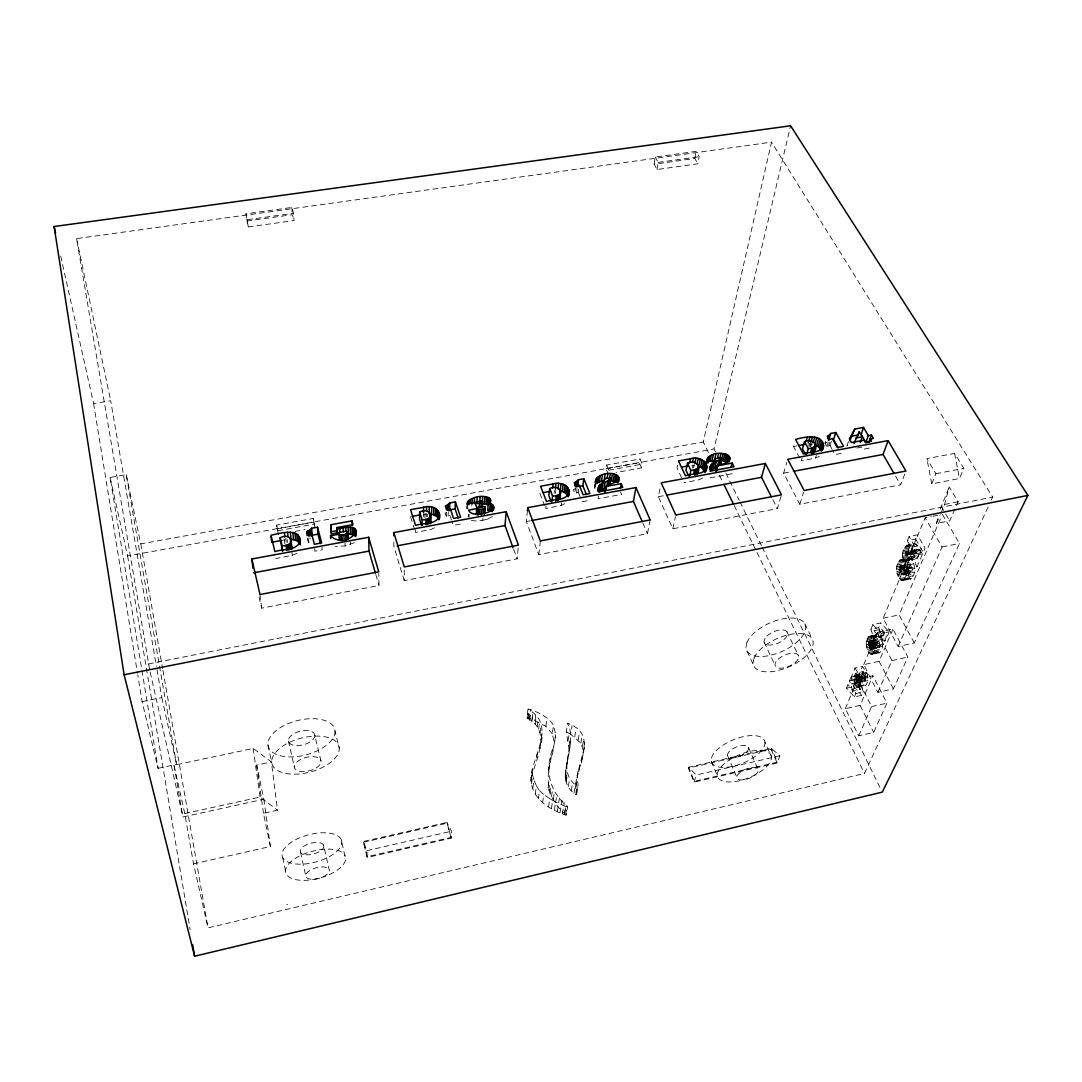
<?xml version="1.0" encoding="UTF-8"?>
<svg xmlns="http://www.w3.org/2000/svg" width="1082" height="1082" viewBox="0 0 1082 1082"><rect width="100%" height="100%" fill="white"/><g stroke="black" fill="none" stroke-linecap="round" stroke-linejoin="round"><path stroke-width="0.75" stroke-dasharray="5 3.75" d="M518.143 548.168L517.115 558.839L404.249 580.628L404.303 566.941M872.484 647.009C868.44 657.18 866.668 629.386 872.484 647.009L880.193 645.332L878.679 640.855L877.204 639.611L869.198 641.356M584.307 747.527L577.071 775.794L578.14 785.857L577.315 786.154C554.119 770.925 578.478 743.672 567.631 723.209C602.39 735.692 571.161 770.506 576.652 794.12L575.827 794.418C558.082 783.733 568.05 762.499 570.038 746.972M880.193 645.332C879.612 651.973 873.539 641.396 877.204 639.611M415.542 529.666L415.502 532.452L431.488 529.328L437.52 526.204M898.128 576.138L900.035 571.553C896.789 559.962 907.122 569.118 903.118 574.596L901.414 574.001L899.48 578.64L901.09 580.371L911.544 578.708L914.29 573.879L914.682 566.806L912.735 561.572L909.935 558.366L900.035 560.07C895.91 564.114 895.558 571.134 898.128 576.138L906.256 574.461L908.19 569.862C904.917 558.298 915.345 567.428 911.301 572.905L902.618 574.853M423.508 516.993L423.562 514.193M424.915 518.183L424.996 513.991M426.186 516.736L426.24 513.936M427.255 516.831L427.322 514.045M906.256 574.461C903.686 569.484 903.808 561.152 909.056 558.163M451.383 519.766L449.95 515.532L446.339 516.804L446.487 512.611M566.224 815.03C543.015 795.743 546.288 773.941 553.659 746.377C543.786 769.735 549.264 791.077 567.644 806.861L566.224 815.03C550.102 810.134 532.506 799.26 530.964 780.663C530.626 757.197 557.852 725.008 527.935 709.359L528.746 709.116C538.295 712.118 547.911 716.609 553.524 725.251L555.688 734.664L554.417 743.158L552.28 733.785L553.524 725.251M530.964 780.663L532.168 769.37M448.124 516.29L448.286 512.097M859.744 675.073L860.623 682.174L858.648 686.813L856.93 687.543C853.143 684.433 853.441 678.022 856.403 674.424L863.896 672.774L863.125 671.57L855.632 673.22L852.859 679.929L865.762 676.967L867.264 673.41L859.744 675.073L858.256 678.63C857.864 687.259 854.469 676.953 858.932 674.221L866.452 672.558L862.516 666.417L855.023 668.054L851.372 676.967L852.859 679.929M867.264 673.41L868.156 680.51L866.141 685.149L864.396 685.88C860.582 682.796 860.907 676.345 863.896 672.774M451.18 838.158L446.907 822.415L363.336 841.485L367.177 857.526L451.18 838.158L451.559 831.206L446.907 822.415L451.235 837.346L367.15 856.728L363.336 841.485L366.933 850.641L367.177 857.526M466.869 508.472L467.018 505.673M467.194 505.389L467.059 508.851L471.874 505.673M468.249 517.101L468.398 514.315M469.047 517.007L469.196 514.221M471.265 520.226L474.755 520.997L482.748 520.293L482.924 517.507M582.792 755.953L584.699 741.779M482.748 520.293L487.982 518.981L488.185 516.195M595.695 483.708L594.857 489.294L595.059 483.83M866.168 643.1L868.251 636.825L877.38 634.661C882.763 638.177 884.697 648.091 879.693 652.703L871.267 654.421L868.941 652.378L866.844 647.834L866.168 643.1L876.244 640.869M876.636 634.728C871.686 639.354 873.647 649.186 878.963 652.744L879.693 652.703M902.564 554.917C902.402 547.722 907.839 542.352 915.602 543.854L917.793 545.95L915.859 550.427L905.661 552.632C903.105 560.841 919.159 542.163 922.648 553.795L917.063 566.819L908.826 568.523L906.973 565.21C916.427 543.272 903.186 573.271 902.564 554.917L910.774 553.24L912.856 545.964L915.602 543.854M650.187 519.942L647.442 533.683L538.768 554.66L526.325 521.538L527.421 510.758M538.768 554.66L540.324 540.946M568.645 755.398L570.633 741.725M900.035 560.07L900.873 559.84C907.757 563.452 908.934 575.976 902.631 580.736M546.072 505.74L545.747 508.54L561.152 505.524L566.833 502.508M531.073 777.715C536.807 758.144 551.725 730.593 526.907 717.961L527.935 709.359M554.146 493.311L554.484 490.525M526.907 717.961L527.705 717.718L528.746 709.116M527.894 718.935L528.936 710.333M555.364 493.27L555.702 490.471M552.28 733.785L545.869 726.293L529.585 718.313L530.64 709.711M529.585 720.355L530.64 711.753M532.114 719.219L533.196 710.617M531.817 722.059L532.899 713.471M561.152 505.524L561.504 502.738M535.035 720.355L536.145 711.753M535.225 724.629L536.334 716.054M537.267 726.698L538.39 718.137M531.519 783.828L532.628 775.496L532.06 772.318M538.633 729.16L539.769 720.612M540.013 732.933L541.162 724.399M536.713 758.022L537.849 749.583M532.831 788.142L533.953 779.838L532.628 775.496M539.972 748.73L541.135 740.264M541.379 737.978L542.542 729.457M578.64 489.375L578.261 492.161L574.812 493.392L575.57 487.793M541.446 742.658L542.609 734.151M576.517 492.892L577.098 488.699M535.252 794.12L536.402 785.843L533.953 779.838M545.869 726.293L547.059 717.731M538.322 798.827L539.485 790.563L536.402 785.843M871.997 654.38C876.947 649.741 875.013 639.868 869.671 636.311L868.941 636.378M542.569 802.858L543.786 794.621L539.485 790.563M548.763 770.438L550.008 762.066M550.319 762.58L551.563 754.168M548.047 787.723L549.304 779.419M548.655 790.577L549.913 782.3M594.532 487.901L595.168 483.708M549.737 793.336L551.009 785.059M548.56 806.874L549.818 798.665L543.786 794.621M551.482 796.69L552.767 788.426M598.495 495.975L598.062 498.775L621.568 494.379L620.5 491.877M551.401 808.524L552.686 800.315L549.818 798.665M553.267 799.49L554.566 791.24M606.61 465.057L608.828 470.237L608.233 473.97L606.015 468.79L606.61 465.057L639.962 458.984L642.262 464.124L641.572 467.857L616.172 472.523M654.123 164.166L655.246 157.052L696.091 151.385L699.134 156.701L697.822 163.801L657.017 169.536L654.123 164.166L694.806 158.486L697.822 163.801M569.24 750.191L566.278 731.757L567.631 723.209M554.336 810.12L555.648 801.924L552.686 800.315M555.607 802.655L556.919 794.418M657.017 169.536L658.154 162.422L655.246 157.052M918.604 550.251C913.803 557.162 910.922 551.09 915.859 550.427M568.05 740.602L569.43 732.108M857.35 682.62L864.843 680.957L865.762 676.967M557.244 811.608L559.529 797.596M583.184 750.232L580.831 743.104L570.701 734.313L572.094 725.792M569.024 745.823L570.417 737.342M565.372 773.251L567.752 758.874M565.169 775.429L566.549 767.084M567.171 763.175L568.55 754.776M565.156 777.241L566.535 768.896M565.318 778.824L566.711 770.479M559.962 812.907L562.072 800.382M565.656 780.325L567.036 771.993M566.143 781.867L567.536 773.549M574.718 736.991L576.151 728.484M562.356 813.975L564.317 802.682M568.348 786.479L569.768 778.188M564.29 814.719L565.697 806.55L555.648 801.924M552.402 754.83L555.688 734.664M564.709 812.866L566.102 804.683M578.167 740.007L579.627 731.5M565.629 815.098L567.279 806.144M571.228 790.509L572.676 782.218M580.831 743.104L582.319 734.624M573.987 793.201L575.448 784.923M575.583 784.112L578.194 770.316M582.495 746.066L583.996 737.599M575.475 788.467L576.963 780.176M578.87 771.52L580.358 763.162M581.359 763.094L582.873 754.695M575.827 794.418L577.315 786.154M576.341 792.294L577.815 784.031M576.652 794.12L578.14 785.857M641.572 467.857L639.273 462.717L639.962 458.984M694.806 158.486L696.091 151.385M781.042 496.368L777.39 508.594L672.801 528.787L658.397 496.706L660.263 487.468M677.602 465.152L677.007 467.951L682.512 479.786M672.801 528.787L675.479 516.574M692.412 467.951L693.035 465.152M693.44 468.046L694.076 465.246M708.412 452.56L703.259 441.97L771.52 142.148L76.592 238.622L149.803 670.556M715.5 451.951L714.012 448.935L790.59 125.782M940.84 513.233L944.6 504.455L949.198 486.968L958.138 501.778L955.568 507.647M954.919 509.108L949.78 520.821L936.444 523.499L938.527 515.587M940.204 509.257L949.198 486.968M688.341 768.085L688.585 767.246L771.344 748.352L779.892 755.804L777.214 762.972L694.076 782.151L688.341 768.085L771.047 749.204L771.344 748.352L777.539 762.134L694.319 781.312L688.585 767.246L696.186 775.023L779.892 755.804M904.768 474.105L900.616 484.804L799.814 504.266L783.625 473.159L786.803 462.393M694.076 782.151L696.186 775.023M799.666 457.97L793.525 446.474L794.77 442.281M802.046 458.065L801.194 460.851L815.49 458.051L819.29 456.333M808.809 446.447L809.661 443.647M809.823 446.541L810.688 443.742M810.702 446.771L811.568 443.972M799.814 504.266L803.656 492.04M815.49 458.051L816.369 455.265M831.395 441.348L830.043 445.541L826.905 446.677L824.998 443.201L826.323 439.008M826.905 446.677L828.257 442.497M828.474 446.217L829.826 442.038M866.452 672.558L863.882 677.968L864.843 680.957M848.383 441.727L846.976 445.919L849.302 441.672M852.968 691.1L849.478 680.848L851.02 677.102L858.459 675.466L863.247 691.871L861.786 695.307L854.361 696.957L846.449 688.206L847.963 684.554L855.348 682.918L860.393 689.45L852.968 691.1L847.963 684.554M870.969 629.251L872.876 624.625L880.64 622.975L889.242 631.82L887.565 635.729L879.761 637.42L878.949 636.473L876.163 645.94L870.969 629.251L878.706 627.601L880.64 622.975M907.379 540.716L909.11 536.496L917.428 534.819L925.056 548.155L923.257 552.361L914.926 554.065L907.379 540.716L915.67 539.052L917.428 534.819M931.778 483.857L935.944 473.727L926.882 458.646L954.581 453.385L963.832 468.371L959.463 478.501L931.778 483.857L926.882 458.646M846.449 688.206L853.82 686.583L855.348 682.918M860.393 689.45L856.89 679.212L858.459 675.466M863.125 671.57L860.312 678.292L858.81 675.317L862.516 666.417M845.353 708.696L857.728 679.09L872.904 675.75L886.956 703.138L873.661 732.392L858.702 735.814L845.353 708.696L860.149 705.369L872.904 675.75M863.747 664.659L877.177 632.537L892.948 629.142L907.879 657.085L893.434 688.869L877.894 692.331L863.747 664.659L879.111 661.305L892.948 629.142M942.341 514.396L959.518 543.435L914.29 642.965L898.155 646.481L883.128 618.282L925.11 517.818L931.372 516.574M875.92 636.446L876.893 634.12L884.684 632.443L881.776 629.102L874.013 630.765L875.92 636.446L883.696 634.782L884.684 632.443M854.361 696.957L855.808 693.535L851.02 677.102M879.761 637.42L881.411 633.497L889.242 631.82M908.826 568.523L914.317 555.499L922.648 553.795M914.926 554.065L916.697 549.845L909.11 536.496M910.787 573.162L909.57 572.324L907.609 576.949L910.787 579.046M917.793 545.95L909.489 547.641L907.595 552.104L906.608 551.32L905.661 552.632M917.063 566.819L915.21 563.519L918.821 555.039L910.151 556.811M869.576 647.523L883.913 644.263L886.753 634.796L887.565 635.729M936.444 523.499L940.204 514.707M914.29 642.965L899.088 614.887L941.678 515.938M858.702 735.814L871.605 706.587L857.728 679.09M877.894 692.331L891.92 660.575L877.177 632.537M898.155 646.481L942.084 546.992L925.11 517.818M594.64 486.616L596.087 484.425M193.529 863.869L270.405 846.489L263.481 813.299L277.519 810.202L271.406 761.944L253.147 748.433L173.999 765.217L184.792 813.556L193.529 863.869L208.015 927.869L864.464 773.481L988.434 506.254M991.261 500.155L992.681 497.098L771.52 142.148M910.774 553.24C910.124 560.408 916.062 561.112 918.821 555.039M492.472 516.385L487.982 518.981M827.392 441.983L824.998 443.201M354.301 542.718L345.144 545.977L335.19 546.437M576.003 488.388L573.311 489.686L574.812 493.392M702.705 478.082L698.688 479.853L683.892 482.748M296.995 553.335L292.248 555.309L275.626 558.555M446.65 512.368L445.054 512.99L446.339 516.804M307.383 538.403L308.411 542.339L310.277 541.812L309.979 537.632M286.757 904.511L287.623 904.309M363.363 842.296L446.866 823.24M366.933 850.641L451.559 831.206M871.605 706.587L886.956 703.138M856.646 682.012L865.573 679.996M856.998 682.512L865.208 680.673M854.428 683.418L868.156 680.51M854.753 684.487L862.219 682.837M855.213 685.542L862.679 683.878M855.781 686.515L863.247 684.852M859.203 685.961L866.709 684.297M856.349 687.178L863.815 685.528M858.648 686.813L866.141 685.149M856.93 687.543L865.559 685.704M855.808 693.535L863.247 691.871M855.713 675.249L863.206 673.599M851.372 676.967L858.81 675.317M855.078 676.534L862.557 674.884M860.244 676.264L867.778 674.613M854.658 677.697L862.124 676.047M857.539 677.548L865.045 675.898M857.079 677.995L864.572 676.345M854.361 678.86L868.143 675.79M856.687 678.712L864.18 677.062M849.478 680.848L856.89 679.212M854.185 680.023L868.359 676.953M858.459 679.293L865.965 677.643M856.295 680.47L865.992 678.36M854.144 681.173L861.597 679.523M860.907 679.767L868.44 678.103M856.376 681.268L865.871 679.144M854.225 682.309L861.678 680.659M860.839 680.943L868.373 679.28M184.792 813.556L260.086 797.069L277.519 810.202M891.92 660.575L907.879 657.085M150.182 672.206L182.926 816.978L263.832 799.233L256.65 765.109L271.406 761.944M868.535 644.48L876.217 642.83M871.727 643.993L879.45 642.329M868.684 645.237L876.366 643.574M872.024 644.764L879.747 643.1M866.452 646.252L874.107 644.588M874.54 644.493L882.276 642.83M868.914 645.981L876.596 644.331M872.254 645.521L879.977 643.858M869.211 646.752L876.893 645.088M872.403 646.279L880.126 644.615M866.844 647.834L874.499 646.17M874.77 646.103L882.506 644.426M869.969 648.226L880.193 645.981M872.39 648.253L882.56 646.008M867.399 649.403L878.043 647.104M870.739 649.173L879.937 647.104M871.997 649.186L879.707 647.509M871.091 649.416L879.45 647.753M868.129 650.985L875.798 649.322M874.391 650.647L882.128 648.957M868.941 652.378L876.609 650.715M873.918 652.013L881.641 650.336M869.725 653.42L877.407 651.756M873.323 653.176L881.032 651.499M870.51 654.096L878.192 652.432M871.267 654.421L878.963 652.744M869.671 636.311L877.38 634.661M868.251 636.825L875.947 635.161M870.428 636.622L878.151 634.958M867.629 637.623L875.311 635.973M871.213 637.284L878.936 635.621M867.047 638.786L874.729 637.136M878.949 636.473L886.753 634.796M872.011 638.312L879.734 636.649M866.574 640.165L874.256 638.515M872.822 639.705L880.559 638.042M866.29 641.612L873.945 639.962M868.941 641.599L877.543 639.692M870.198 641.585L877.908 639.922M868.711 642.005L876.406 640.355M870.577 641.978L885.049 638.772M868.467 643.127L878.679 640.855M868.467 643.776L876.149 642.113M871.362 643.222L879.071 641.558M866.222 644.669L873.877 643.006M874.134 642.897L885.59 640.355M883.128 618.282L899.088 614.887M158.107 768.342L176.582 764.433L126.229 474.673L110.094 477.446L158.107 768.342L142.094 701.623L137.766 674.979M904.782 578.694L912.978 576.99M900.292 579.682L908.434 577.991M904.092 579.722L912.275 578.018M901.09 580.371L909.232 578.694M901.874 580.736L911.544 578.708M902.699 567.644L910.882 565.967M899.291 568.997L907.433 567.32M903.132 568.496L911.314 566.819M896.491 569.916L904.62 568.239M899.372 569.619L907.528 567.942M906.459 568.51L914.682 566.806M899.534 570.255L911.666 567.658M896.64 571.526L904.755 569.862M903.727 570.173L911.91 568.483M900.035 571.553L908.19 569.862M903.876 570.985L914.912 568.577M896.964 573.108L912.126 570.079M903.903 572.513L912.099 570.823M906.702 572.053L914.912 570.363M897.451 574.65L911.964 571.526M901.414 574.001L909.57 572.324M903.551 573.893L911.734 572.202M902.05 574.664L910.205 572.973M903.118 574.596L914.709 572.121M906.08 575.57L914.29 573.879M899.48 578.64L913.654 575.624M905.512 555.445L914.831 553.578M902.604 556.216L921.742 552.442M902.807 557.446L911.017 555.769M903.159 558.61L917.955 555.472M901.739 560.03L916.697 556.987M899.223 560.747L911.883 558.014M902.645 560.665L912.342 558.718M898.452 561.842L906.621 560.178M907.352 560.165L915.602 558.474M904.566 560.922L912.775 559.245M904.998 561.274L913.222 559.583M903.565 561.747L914.574 559.475M897.722 563.37L905.864 561.707M904.525 563.262L912.735 561.572M897.14 565.007L905.282 563.343M900.197 565.832L909.11 564.006M896.748 566.63L904.877 564.966M905.377 564.993L913.6 563.303M899.886 566.197L909.516 564.209M899.588 566.752L915.21 563.519M902.226 566.873L910.408 565.183M896.532 568.266L904.66 566.603M899.304 567.82L907.46 566.143M906.026 566.738L914.249 565.047M905.945 545.883L914.209 544.205M906.635 545.531L916.319 544.192M905.269 546.586L913.533 544.909M142.094 701.623L161.84 697.633L156.701 667.783M908.028 545.869L908.758 546.572L917.049 544.895M904.606 547.641L912.856 545.964M903.957 549.034L912.194 547.37M903.375 550.616L911.599 548.939M902.943 552.118L914.872 549.642M906.134 551.712L915.358 549.778M916.697 549.845L925.056 548.155M902.672 553.551L919.335 550.319M908.772 552.686L917.063 550.995M905.377 553.457L913.627 551.779M910.3 551.928L920.092 550.711M907.987 553.497L916.251 551.82M905.255 554.214L913.506 552.537M942.084 546.992L959.518 543.435M911.788 552.402L912.586 553.118L920.904 551.414M905.309 554.877L913.546 553.2M907.122 554.62L915.372 552.929M932.941 516.263L937.634 515.33M944.6 504.455L958.138 501.778M148.315 663.969L992.681 497.098M935.944 473.727L963.832 468.371M259.044 596.926L261.628 608.165L378.998 585.511L378.781 573.338M460.256 524.094L453.277 525.406L451.857 521.172M582.157 501.737L588.892 500.479M732.203 473.727L709.44 477.974L708.872 476.31M841.269 453.372L835.02 454.535L832.883 450.68M526.325 521.538L529.625 520.915M658.397 496.706L663.307 495.786M783.625 473.159L791.902 471.603M856.89 448.029L861.637 447.15L862.881 449.341L869.049 448.178L867.805 446M295.007 531.411L304.975 529.585M282.145 540.337L285.148 539.783M793.525 446.474L796.839 445.865M276.627 525.122L278.372 534.467L276.627 525.122L313.212 518.454L314.957 527.759L313.212 518.454M110.094 477.446L127.608 555.972L714.012 448.935M276.992 528.855L313.469 522.2M606.015 468.79L639.273 462.717M278.006 530.735L314.7 524.026M608.828 470.237L642.262 464.124M126.229 474.673L140.782 543.908L703.259 441.97M60.687 256.028L93.593 403.518L110.689 400.773L156.417 666.12M248.305 226.963L294.074 220.539L293.587 213.276L291.815 207.446L245.979 213.803L248.305 226.963L245.979 213.803M247.602 219.687L293.587 213.276M658.154 162.422L699.134 156.701M246.696 221.08L292.316 214.696L294.074 220.539M423.468 514.288L426.457 513.869M567.644 806.861L565.697 806.55M691.804 465.355L694.36 465.26M807.835 443.958L812.609 444.08M527.705 717.718L529.585 718.313M566.278 731.757L570.701 734.313M528.516 713.795L530.221 715.202M872.876 624.625L881.411 633.497M853.82 686.583L861.786 695.307M874.013 630.765L876.893 634.12M912.586 553.118L914.317 555.499M908.758 546.572L909.489 547.641M855.023 668.054L858.932 674.221M855.632 673.22L856.403 674.424M941.042 506.092L945.019 512.787M945.803 514.126L949.78 520.821M895.598 476.134L900.616 484.804M915.67 539.052L923.257 552.361M830.043 445.541L832.166 449.395M879.111 661.305L893.434 688.869M772.859 499.654L777.39 508.594M860.149 705.369L873.661 732.392M804.792 623.8L812.366 639.178M725.873 473.118L739.222 500.33M739.953 501.845L761.457 545.693M762.188 547.208L881.519 790.617M719.449 475.268L723.128 482.843M734.178 505.551L756.25 550.954M756.994 552.469L864.464 773.481M786.844 631.59L798.719 656.206M764.135 642.018L775.05 665.281M747.067 651.148L754.168 666.634M771.047 749.204L777.214 762.972M764.906 742.063A28.619 12.605 -22.3 0 1 726.144 767.327A28.619 12.605 -22.3 0 1 723.128 745.119A28.619 12.605 -22.3 0 1 764.906 742.063L771.425 756.629A28.808 12.457 -22.2 0 1 732.311 781.88A28.808 12.457 -22.2 0 1 729.444 759.902A28.808 12.457 -22.2 0 1 771.425 756.629M748.663 747.892A11.266 4.964 -22.3 0 1 733.474 757.887A11.266 4.964 -22.3 0 1 732.122 749.204A11.266 4.964 -22.3 0 1 748.663 747.892L758.306 769.897A11.388 4.869 -22.2 0 1 742.928 779.879A11.388 4.869 -22.2 0 1 741.657 771.317A11.388 4.869 -22.2 0 1 758.306 769.897M642.762 522.917L647.442 533.683M727.523 755.479L736.964 777.552M711.266 761.322L717.434 776.024M578.261 492.161L581.048 499.005M539.81 493.243L544.557 505.47M513.652 549.331L517.115 558.839M881.776 629.102L883.696 634.782M410.511 516.682L414.501 529.301M878.706 627.601L883.913 644.263M404.249 580.628L393.875 546.437L393.848 540.283M375.819 574.556L378.998 585.511M334.96 730.999A34.326 17.691 -14.4 0 1 285.648 756.683A34.326 17.691 -14.4 0 1 283.727 725.711A34.326 17.691 -14.4 0 1 334.96 730.999L339.261 748.189A34.597 17.515 -14.5 0 1 289.503 773.955A34.597 17.515 -14.5 0 1 287.704 743.239A34.597 17.515 -14.5 0 1 339.261 748.189M341.357 839.808L341.75 843.487A30.715 14.093 -14.8 0 1 312.306 862.868A30.715 14.093 -14.8 0 1 282.186 856.105A30.715 14.093 -14.8 0 1 306.125 835.48L314.037 833.613A30.715 14.093 -14.8 0 1 341.357 839.808L345.631 859.608A30.932 13.931 -14.9 0 1 315.944 878.976A30.932 13.931 -14.9 0 1 285.675 872.471A30.932 13.931 -14.9 0 1 309.831 851.899L317.797 850.006A30.932 13.931 -14.9 0 1 345.253 855.97M314.794 735.287A13.525 6.965 -14.4 0 1 295.494 745.484A13.525 6.965 -14.4 0 1 294.507 733.326A13.525 6.965 -14.4 0 1 314.794 735.287L321.043 761.295A13.687 6.857 -14.6 0 1 301.486 771.534A13.687 6.857 -14.6 0 1 300.553 759.537A13.687 6.857 -14.6 0 1 321.043 761.295M323.653 845.218L323.802 846.679A12.091 5.545 -14.8 0 1 312.157 854.32A12.091 5.545 -14.8 0 1 300.336 851.602A12.091 5.545 -14.8 0 1 309.871 843.487L312.969 842.77A12.091 5.545 -14.8 0 1 323.653 845.218L329.469 871.064A12.227 5.451 -15 0 1 317.675 878.706A12.227 5.451 -15 0 1 305.773 876.136A12.227 5.451 -15 0 1 315.444 868.048L318.568 867.318A12.227 5.451 -15 0 1 329.32 869.644M288.407 740.872L294.358 767.043M300.498 852.116L305.935 876.636M161.84 697.633L176.582 764.433M267.984 745.214L271.771 762.675M282.7 857.553L286.189 873.904M76.592 238.622L110.689 400.773M954.581 453.385L959.463 478.501M140.782 543.908L162.611 668.568M162.909 670.231L208.015 927.869M173.999 765.217L182.926 816.978M127.608 555.972L190.148 929.641M93.593 403.518L137.495 673.315M256.65 765.109L263.481 813.299M253.147 748.433L260.086 797.069M263.832 799.233L270.405 846.489M260.005 594.518L261.628 608.165M284.471 539.823L284.864 544.016M287.23 539.566L287.487 542.352M285.824 538.214L286.203 542.407M292.005 552.523L292.248 555.309M308.1 538.16L308.411 542.339M291.815 207.446L292.316 214.696M314.7 548.439L314.889 551.225L322.138 549.872L321.963 547.086M345.023 543.191L345.144 545.977M350.473 541.784L350.595 544.571M746.851 642.627L745.944 647.239A31.973 15.5 -24.1 0 0 768.166 655.787L775.767 653.853A31.973 15.5 -24.1 0 0 805.563 628.926A31.973 15.5 -24.1 0 0 780.731 619.283A31.973 15.5 -24.1 0 0 746.851 642.627M754.005 658.181L753.058 662.752A32.217 15.337 -24 0 0 775.334 671.111L782.989 669.149A32.217 15.337 -24 0 0 813.109 644.25A32.217 15.337 -24 0 0 788.223 634.836A32.217 15.337 -24 0 0 754.005 658.181M765.055 638.366L764.203 640.287A12.592 6.1 -24.1 0 0 771.074 645.007L773.995 644.534A12.592 6.1 -24.1 0 0 787.25 635.323A12.592 6.1 -24.1 0 0 779.622 630.049A12.592 6.1 -24.1 0 0 765.055 638.366M776.01 661.67L775.131 663.577A12.741 6.005 -23.9 0 0 781.988 668.189L784.95 667.689A12.741 6.005 -23.9 0 0 798.394 658.478A12.741 6.005 -23.9 0 0 790.78 653.339A12.741 6.005 -23.9 0 0 776.01 661.67"/><path stroke-width="1.5" d="M488.266 503.198L490.782 500.655C487.292 493.081 468.979 496.313 467.275 503.996L481.355 500.844L482.572 501.548L482.166 502.44L475.458 503.901L476.716 507.472L482.815 506.43L485.182 507.296L484.587 508.499L481.693 509.379L476.702 508.635L468.628 510.122C472.023 520.172 506.552 509.324 488.266 503.198L487.779 510.177L491.201 510.812L491.701 503.82M422.075 525.379L422.169 519.806C436.141 520.821 430.46 506.241 419.694 512.124L419.586 519.117L421.561 525.243M423.495 512.895L423.589 507.296C431.353 504.523 442.24 509.527 439.306 519.09M425.983 524.648L426.105 519.076M426.511 511.069L426.606 506.876M427.39 524.337L427.512 518.751M428.54 523.945L428.675 518.359M429.148 513.774L429.311 506.782M429.432 523.472L429.568 517.899M430.081 522.944L430.19 513.247M430.46 523.702L430.582 514.166M430.812 515.127L430.65 522.971L430.014 520.226M431.732 506.998L431.556 513.991L436.939 516.52L438.873 519.752M433.666 514.532L433.855 507.539M435.464 515.37L435.667 508.378M436.939 516.52L437.142 509.541M438.075 517.98L438.291 511.002M438.913 518.359L439.089 512.773M446.758 509.568L446.907 505.375L449.787 502.927L455.387 501.899L460.594 517.128L453.574 518.427L450.234 508.554L446.596 509.811L445.311 505.997L446.907 505.375M447.962 510.244L448.178 504.658M448.868 510.839L449.138 503.847M449.571 508.526L449.787 502.927M458.186 518.021L455.076 508.905L455.387 501.899M467.275 504.658L467.424 501.859M467.83 505.132L468.06 500.939M468.831 504.307L469.061 500.114M439.481 514.613C438.237 525.216 422.453 522.647 415.596 525.487L410.565 509.69L423.589 507.296M470.224 503.563L470.454 499.357M471.955 504.28L472.279 498.68M474.187 503.657L474.511 498.058M476.837 503.103L477.176 497.504M476.364 514.221L476.702 508.635M477.108 514.829L477.46 509.243M813.177 453.507C819.98 445.446 812.893 437.75 804.562 441.727L802.452 448.719L805.454 454.305M347.849 538.714L347.66 532.317L346.159 531.154L331.051 534.008L330.673 524.77L351.975 520.861L353.043 524.608L336.894 527.57L337.178 533.575M478.163 515.154L478.515 509.568M479.164 507.363L479.434 503.171M479.826 501.223L480.097 497.03M813.448 452.925L815.666 445.284M479.651 513.801L479.908 509.608M480.908 506.985L481.179 502.792M481.328 514.964L481.693 509.379M481.896 506.633L482.166 502.44M482.626 496.76L482.18 503.766L488.712 504.739M482.207 507.133L482.572 501.548M483.167 513.152L483.438 508.973M484.33 503.698L484.804 496.706M484.209 514.072L484.763 506.728M484.777 513.517L485.182 507.296M486.116 503.833L486.589 496.841M487.563 504.185L488.05 497.193M488.807 503.346L489.199 497.747M489.754 502.711L490.051 498.518M489.686 510.298L490.187 503.319M490.389 502.291L490.592 499.505M720.477 464.232L721.437 457.727L715.445 458.633L714.35 462.163M492.31 511.691L492.824 504.712M493.243 510.149L493.541 505.97M493.595 510.001L493.798 507.215M721.843 458.646C717.204 461.365 707.303 463.448 711.104 471.008L733.988 466.761L732.176 463.11L717.271 465.869L715.919 471.441M618.62 481.571C621.677 469.033 594.613 472.131 595.912 482.315L603.999 480.773L605.474 478.474L610.532 478.136C609.031 482.856 595.844 482.369 598.062 491.309M513.071 547.735L504.996 525.541L506.173 511.691L393.807 532.601L393.821 535.671M527.421 510.758L527.732 507.674L635.946 487.549L650.187 519.942L540.324 540.946L527.732 507.674M551.928 501.642L552.591 496.056C566.481 496.895 559.57 482.951 549.656 488.618L548.845 495.61L551.171 501.548M552.632 488.131L553.132 483.938C560.638 481.22 571.823 486.237 568.794 495.475M555.364 489.132L556.04 483.532M555.702 500.939L556.378 495.353M557.987 489.037L558.677 483.438M557.041 500.628L557.73 495.056M558.15 500.249L558.839 494.663M558.988 499.803L559.678 494.217M561.058 483.654L560.178 490.646L565.615 493.108L567.712 496.246L568.632 489.253M559.894 494.799L560.422 490.606M559.583 499.289L560.273 493.703M688.679 475.999L685.974 470.251L687.516 463.258C694.914 459.011 702.434 466.518 696.957 473.767M559.908 499.357L560.706 491.539M562.275 491.174L563.167 484.181M300.012 542.082C301.08 526.785 278.737 533.507 270.96 535.279L274.909 551.604C282.673 548.75 295.602 551.022 300.012 542.082L300.241 544.868M564.101 491.999L564.993 485.007M565.615 493.108L566.508 486.129M566.819 494.528L567.725 487.536M568.402 496.638L569.146 491.052M575.191 486.291L575.773 482.085L578.424 479.732L583.807 478.744L589.92 493.514L583.157 494.772L579.222 485.182L575.759 486.4L574.244 482.694L575.773 482.085M576.192 486.995L576.963 481.395M577.071 486.21L577.842 480.611M577.45 486.724L578.424 479.732M598.711 487.116L599.144 491.796L622.786 487.414L621.163 483.654L605.758 486.508L604.865 492.094M586.458 494.582L582.819 485.737L583.807 478.744M595.276 482.423L595.695 479.624M595.573 482.667L596.209 478.474M596.304 483.018L597.156 477.433M597.44 483.505L598.508 476.499M599.198 482.694L600.28 475.701M598.373 491.471L599.239 485.899M600.131 484.777L599.049 491.755L606.623 487.779M601.389 482.004L602.485 475.012M600.334 490.701L601.416 483.708M602.011 489.7L603.107 482.707M603.986 481.436L605.095 474.43M604.081 488.753L605.19 481.76M607.164 478.203L607.841 474.011M605.704 490.16L606.366 485.967L616.983 481.517L619.093 478.785M606.853 486.373L607.746 480.787M608.382 485.75L609.288 480.165M609.382 479.407L610.289 473.808M609.423 485.182L610.532 478.136M715.013 459.363L715.202 460.283L707.371 461.771C708.629 444.702 749.853 457.186 717.271 465.869M609.977 484.668L610.951 478.623M612.439 473.808L611.303 480.814L615.956 482.126L617.119 475.133M613.142 481.03L614.306 474.038M614.698 481.476L615.861 474.484M617.146 481.598L618.092 475.999M617.808 482.68L618.755 477.081M618.566 480.76L619.039 477.96M620.446 487.847L621.163 483.654M823.456 447.001C823.713 433.03 803.656 436.817 795.595 439.481L803.331 453.885C809.579 451.519 819.29 453.453 823.456 447.001L822.563 449.787M642.099 521.389L633.403 501.399L635.946 487.549M689.626 462.934L690.559 458.741C698.39 455.806 710.468 462.028 705.816 471.454M692.426 462.555L693.359 458.349M689.667 476.039L690.911 470.467L687.516 463.258M694.671 463.867L695.929 458.268M693.616 473.97L694.549 469.791L698.228 468.181M694.59 475.066L695.848 469.493M696.984 464.07L698.255 458.47M695.631 474.7L696.903 469.128M696.416 474.268L698.499 466.099M700.352 458.984L698.756 465.977L702.137 467.857L705.045 472.618M698.62 466.91L696.943 474.579L696.551 472.185M700.581 466.775L702.191 459.782M702.137 467.857L703.76 460.864M703.422 469.223L705.045 462.244M704.423 470.886L706.046 463.908M706.343 461.96L707.439 458.038M706.992 462.623L708.291 457.023M705.369 471.211L706.681 465.639M707.926 463.123L709.576 456.131M709.941 460.946L711.266 455.346M706.817 467.221C704.139 475.62 691.723 473.105 685.433 475.769L678.495 460.959L690.559 458.741M709.738 469.25L710.401 466.464M709.846 469.453L710.847 465.26M711.713 461.662L713.376 454.67M710.319 469.764L711.658 464.178M709.995 471.157L711.185 470.129L712.849 463.15M714.228 461.108L715.905 454.115M711.185 470.129L712.768 469.155L714.445 462.176M712.768 469.155L714.742 468.236L716.433 461.257M717.555 457.902L718.556 453.71M716.473 470.927L718.881 460.31M719.922 457.7L720.95 453.507M718.989 465.287L720.341 459.701M719.976 464.733L721.342 459.147M720.166 465.179L723.06 453.52M721.342 460.513L723.168 460.729L724.886 453.737M728.713 455.657L726.969 462.65L724.71 461.162L726.441 454.17M725.981 461.798L727.726 454.805M728.389 460.905L729.43 456.712M728.713 461.757L729.755 457.564M729.052 461.892L729.863 458.362M731.121 467.289L732.176 463.11M771.344 496.679L761.512 477.324L765.38 463.461L661.197 482.843L675.804 515.046L781.502 494.839L765.38 463.461M805.982 441.537L807.267 437.344M808.268 442.565L809.972 436.966M806.631 454.305L808.349 448.732L804.562 441.727M810.756 442.484L812.487 436.885M813.042 442.687L814.773 437.087M810.567 452.262L811.865 448.083L815.625 445.96M569.173 492.689C565.9 501.291 553.335 498.829 546.545 501.561L540.581 486.237L553.132 483.938M811.378 453.372L813.123 447.786M814.678 444.58L816.856 437.588M812.379 453.006L814.124 447.434M813.123 452.587L815.057 445.892M818.709 438.372L816.518 445.351L819.439 447.732L821.238 451.032L823.456 444.053M818.1 446.406L820.305 439.427M819.439 447.732L821.644 440.753M820.521 449.355L822.739 442.376M822.361 449.774L823.7 445.595M827.689 438.453L828.596 435.654L830.8 433.436L835.818 432.516L843.595 446.406L837.306 447.569L832.301 438.562L829.15 439.698L827.216 436.222L828.596 435.654M828.298 439.197L829.637 435.005M828.555 440.428L830.8 433.436M835.818 432.516L833.546 439.508L838.171 447.826M282.618 551.293L282.091 545.72C296.116 546.937 291.856 531.681 280.13 537.781L282.375 551.103M850.073 440.266L854.766 429.04L863.558 427.431L868.291 435.627L865.857 442.606L868.981 442.024L871.443 435.045L868.291 435.627M853.901 443.606L859.284 431.704L862.219 436.844L860.298 442.43M857.85 435.897L859.284 431.704M863.558 427.431L861.15 434.409L865.857 442.606M869.279 441.821L870.253 439.035L873.404 438.453L871.443 435.045M893.921 473.253L883.061 454.467L888.119 440.617L787.71 459.309L804.142 490.511L905.945 471.049L888.119 440.617M1027.9 495.407L882.263 792.132L194.598 956.217L124.119 674.762L54.1 226.53L790.59 125.782L1027.9 495.407L124.119 674.762M854.766 429.04L849.329 438.94L851.358 442.538L864.058 440.185L865.316 442.376L871.51 441.226L870.253 439.035M317.499 527.191L317.959 534.17L312.184 535.238L311.454 536.185L310.953 529.193L311.684 528.246L317.499 527.191L321.706 542.907L314.402 544.273L311.711 534.062L307.897 535.36L306.855 531.424L310.953 529.193M330.673 538.552L330.524 535.766L339.058 534.197L340.573 535.09L343.914 534.86L347.606 533.142M487.779 510.177L489.118 509.5M714.742 468.236L717.177 467.289M336.975 529.382C374.25 518.603 347.349 552.077 330.524 535.766M253.526 572.824L369.016 551.103L368.664 537.281L251.849 559.015L252.972 568.212M397.189 545.815L504.996 525.541M531.276 520.604L633.403 501.399M666.58 495.164L761.512 477.324M793.566 471.292L883.061 454.467M690.911 470.467L694.549 469.791M808.349 448.732L811.865 448.083M271.677 542.258L280.657 540.608M412.134 516.385L420.222 514.883M337.57 530.559L331.051 531.762L330.673 524.77M449.517 509.933L455.076 508.905M542.934 492.662L550.738 491.228M681.511 467.113L687.516 466.017M798.502 445.554L805.13 444.337M578.789 486.481L582.819 485.737M852.413 436.032L858.242 434.95M855.808 438.034L862.219 436.844M355.802 536.604L353.773 534.9L348.39 534.021L348.106 527.042M299.281 536.604L299.849 543.583L297.374 540.878L291.017 539.242L290.395 532.249M723.168 460.729L724.71 461.162M723.872 484.357L733.434 504.036M549.656 488.618L552.591 496.056M506.173 511.691L518.44 545.125L404.303 566.941L393.807 532.601M419.694 512.124L422.169 519.806M368.664 537.281L378.754 571.823L260.005 594.518L251.849 559.015M369.016 551.103L375.359 573M317.959 534.17L320.461 543.597M280.13 537.781L282.091 545.72M813.312 451.478L813.488 452.249M54.1 226.53L55.561 233.09M192.65 944.6L194.598 956.217M291.748 546.856L291.87 548.736L291.139 539.891M271.095 536.672L271.541 540.865M286.175 544.963L286.689 550.535M284.498 532.79L284.877 536.983M287.65 544.625L288.164 550.197M289.827 543.732L290.328 549.304M288.867 544.219L289.367 549.791M287.609 532.358L287.988 536.55M290.815 538.931L291.301 544.503M290.99 542.528L291.613 549.494M290.341 538.146L290.95 545.125M290.531 543.178L291.017 548.75M292.857 532.479L293.465 539.458M294.994 533.02L295.589 540.013M296.793 533.899L297.374 540.878M299.971 538.43L300.201 541.216M298.226 535.09L298.794 542.068M306.855 531.424L307.18 535.617M309.912 530.031L310.304 535.617M308.546 530.775L308.952 536.361M311.684 528.246L312.184 535.238M336.894 527.57L337.246 534.562M339.058 534.197L339.329 539.769M340.573 535.09L340.844 540.662M339.707 528.395L339.91 532.574M339.599 534.779L339.87 540.351M343.035 527.624L343.224 531.803M342.007 535.117L342.277 540.689M343.914 534.86L344.103 539.039M347.16 531.573L347.39 537.145M346.957 533.832L347.2 539.404M345.713 527.218L345.902 531.397M345.726 534.413L345.97 539.986M347.66 532.317L347.958 539.282M350.203 527.096L350.487 534.089M353.516 527.921L353.773 534.9M351.975 520.861L352.137 525.054M352.015 527.394L352.286 534.373M355.559 529.625L355.762 535.211M354.693 528.665L354.95 535.644M356.1 530.829L356.235 535.008"/></g></svg>
